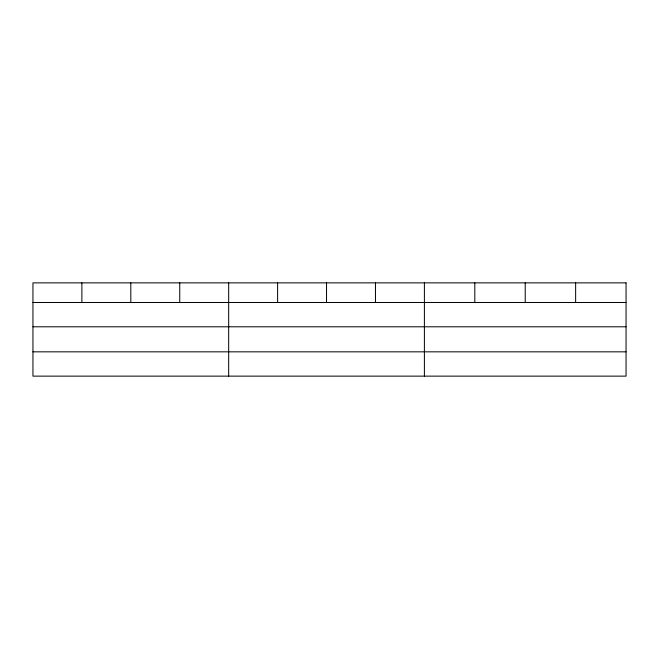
<?xml version="1.0" encoding="UTF-8"?>
<svg xmlns="http://www.w3.org/2000/svg" width="659" height="659" viewBox="0 0 659 659"><rect width="100%" height="100%" fill="white"/><g stroke="black" fill="none" stroke-linecap="round" stroke-linejoin="round"><path stroke-width="0.99" d="M32.95 302.489L626.05 302.489M32.95 326.79L626.05 326.79M32.95 351.832L626.05 351.832M575.636 282.868L575.636 302.489M525.223 282.868L525.223 302.489M474.809 282.868L474.809 302.489M424.396 282.868L424.396 376.132M375.465 282.868L375.465 302.489M326.534 282.868L326.534 302.489M277.604 282.868L277.604 302.489M228.673 282.868L228.673 376.132M179.742 282.868L179.742 302.489M130.811 282.868L130.811 302.489M81.881 282.868L81.881 302.489M626.05 282.868L32.95 282.868L32.95 376.132L626.05 376.132L626.05 282.868"/></g></svg>
